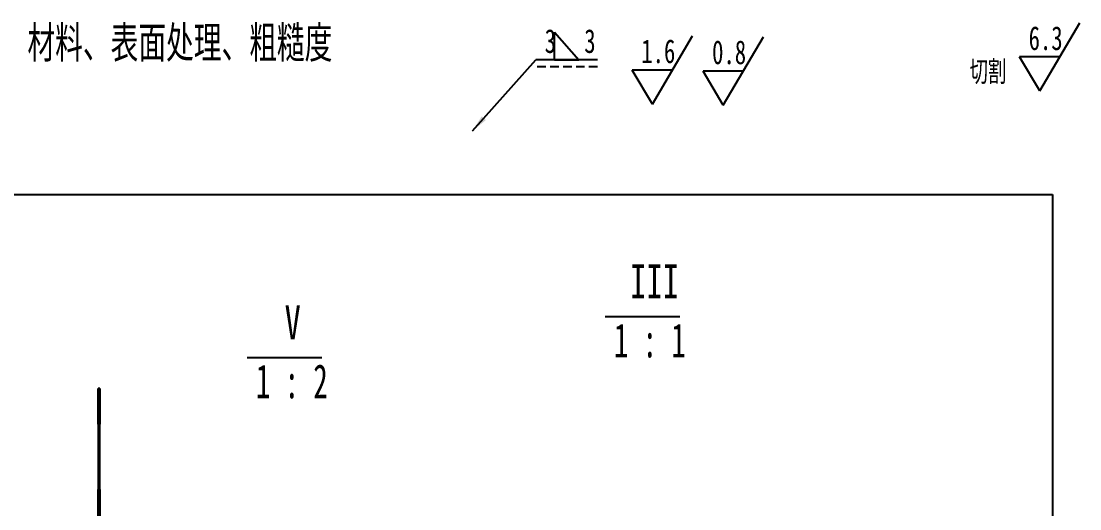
# Model space of a CAD drawing. Extents: x 10 to 515, y -82 to 231.
# Drawn here: x 139.6 to 295.2, y 159.3 to 230.9 of the extents above; entities that cross this region are included whole.
import ezdxf

# ---------------------------------------------------------------- set-up
doc = ezdxf.new("R2010")
doc.units = 0
doc.linetypes.add('SLD-DASHED', pattern=[1.905, 1.27, -0.635])
doc.linetypes.add('SLD-SOLID', pattern=[0])
doc.layers.get('0').update_dxf_attribs({"linetype": 'CONTINUOUS'})
doc.layers.add('FORMAT', color=7, linetype='SLD-SOLID')
doc.layers.add('轮廓实线层', color=7, linetype='SLD-SOLID')
doc.styles.add('SLDTEXTSTYLE0', font='TXT', dxfattribs={"width": 0.7, "bigfont": 'bigfont'})
doc.styles.add('SLDTEXTSTYLE1', font='TXT', dxfattribs={"width": 0.7})
doc.styles.add('SLDTEXTSTYLE27', font='TXT', dxfattribs={"width": 0.62})
doc.dimstyles.new('SLDDIMSTYLE0', dxfattribs={"dimtxt": 0.18, "dimasz": 2.5, "dimexe": 0, "dimexo": 0.0625, "dimgap": 0, "dimtad": 0, "dimtih": 1, "dimtoh": 1, "dimdec": 0, "dimrnd": 1e-09, "dimzin": 0, "dimtxsty": 'STANDARD', "dimsah": 1, "dimcen": 0.09, "dimazin": 3, "dimtfac": 2.5, "dimtdec": 0, "dimtofl": 0, "dimtmove": 0, "dimatfit": 3, "dimtolj": 1, "dimtzin": 0})

# ---------------------------------------------------------------- blocks, each defined once
blk = doc.blocks.new('SW_SFSYMBOL_0')
at = {"layer": 'FORMAT', "color": 0}
for p, q in [((1.63, -5), (7.53, 5)), ((1.63, -5), (-1.32, 0)), ((4.58, 0), (-1.32, 0))]:
    blk.add_line(p, q, dxfattribs=at)
at = {"layer": 'FORMAT', "color": 0, "char_height": 3.5, "attachment_point": 1}
for s, insert, style in [('6.3', (0, 4.51), 'SLDTEXTSTYLE1'), ('切割', (-8.67, -0.49), 'SLDTEXTSTYLE0')]:
    blk.add_mtext(s, dxfattribs=dict(at, insert=insert, style=style))
blk = doc.blocks.new('SW_SFSYMBOL_1')
at = {"layer": 'FORMAT', "color": 0}
for p, q in [((1.63, -5), (7.53, 5)), ((1.63, -5), (-1.32, 0)), ((4.58, 0), (-1.32, 0))]:
    blk.add_line(p, q, dxfattribs=at)
at = {"layer": 'FORMAT', "color": 0, "insert": (0, 4.51), "char_height": 3.5, "attachment_point": 1, "style": 'SLDTEXTSTYLE1'}
blk.add_mtext('0.8', dxfattribs=at)
blk = doc.blocks.new('SW_SFSYMBOL_2')
at = {"layer": 'FORMAT', "color": 0}
for p, q in [((1.63, -5), (7.53, 5)), ((1.63, -5), (-1.32, 0)), ((4.58, 0), (-1.32, 0))]:
    blk.add_line(p, q, dxfattribs=at)
at = {"layer": 'FORMAT', "color": 0, "insert": (0, 4.51), "char_height": 3.5, "attachment_point": 1, "style": 'SLDTEXTSTYLE1'}
blk.add_mtext('1.6', dxfattribs=at)
blk = doc.blocks.new('SW_SYMBOL_WELD_FILL')
at = {"layer": 'FORMAT', "color": 0}
for p, q in [((100, 0), (100, 900)), ((100, 900), (900, 0)), ((100, 0), (900, 0))]:
    blk.add_line(p, q, dxfattribs=at)
blk = doc.blocks.new('SW_WELDSYMBOL_0')
at = {"layer": 'FORMAT', "color": 0}
blk.add_line((9.09, 0), (0, 0), dxfattribs=at)
at = {"layer": 'FORMAT', "color": 0, "linetype": 'SLD-DASHED'}
blk.add_line((9.09, -1), (0, -1), dxfattribs=at)
at = {"layer": 'FORMAT', "color": 0, "xscale": 0.004511737089201878, "yscale": 0.004511737089201878, "zscale": 0.004511737089201878}
blk.add_blockref('SW_SYMBOL_WELD_FILL', (2.28, 0), dxfattribs=at)
at = {"layer": 'FORMAT', "color": 0, "char_height": 3.5, "attachment_point": 1, "style": 'SLDTEXTSTYLE1'}
for insert in [(1.31, 4.51), (7.13, 4.51)]:
    blk.add_mtext('3', dxfattribs=dict(at, insert=insert))
blk = doc.blocks.new('SW_NOTE_0_18')
at = {"layer": 'FORMAT', "color": 0}
blk.add_line((-4.44, -1.22), (6.52, -1.22), dxfattribs=at)
at = {"layer": 'FORMAT', "color": 0, "char_height": 5, "attachment_point": 2}
for s, insert, style in [('III', (2.81, 6.45), 'SLDTEXTSTYLE1'), ('1 : 1', (2.12, -2.22), 'SLDTEXTSTYLE27')]:
    blk.add_mtext(s, dxfattribs=dict(at, insert=insert, style=style))
blk = doc.blocks.new('SW_NOTE_0_20')
at = {"layer": 'FORMAT', "color": 0}
blk.add_line((-4.42, -1.22), (6.54, -1.22), dxfattribs=at)
at = {"layer": 'FORMAT', "color": 0, "char_height": 5, "attachment_point": 2}
for s, insert, style in [('V', (2.27, 6.45), 'SLDTEXTSTYLE1'), ('1 : 2', (2.14, -2.22), 'SLDTEXTSTYLE27')]:
    blk.add_mtext(s, dxfattribs=dict(at, insert=insert, style=style))

msp = doc.modelspace()

# ---------------------------------------------------------------- linework, layer by layer
at = {"color": 7, "linetype": 'SLD-SOLID'}
for p, q in [((151.178642, 177.005221), (150.928642, 177.005221)), ((150.928642, 176.639104), (150.928642, 177.005221)), ((151.178642, 176.639104), (150.928642, 176.639104)), ((150.928642, 175.951583), (150.928642, 176.639104)), ((150.928642, 175.951583), (151.178642, 175.951583)), ((150.928642, 175.25196), (150.928642, 175.951583)), ((151.178642, 177.005221), (151.178642, 176.639104)), ((151.178642, 176.639104), (151.178642, 175.951583)), ((151.178642, 175.951583), (151.178642, 175.25196)), ((151.178642, 175.25196), (150.928642, 175.25196)), ((150.928642, 175.181998), (150.928642, 175.25196)), ((151.178642, 175.181998), (150.928642, 175.181998)), ((150.928642, 171.953444), (150.928642, 175.181998)), ((151.178642, 175.25196), (151.178642, 175.181998)), ((151.178642, 175.181998), (151.178642, 171.953444)), ((150.928642, 171.953444), (151.178642, 171.953444)), ((150.928642, 171.776668), (150.928642, 171.953444)), ((151.178642, 171.776668), (150.928642, 171.776668)), ((150.928642, 171.776668), (150.928642, 162.183522)), ((151.178642, 171.953444), (151.178642, 171.776668)), ((151.178642, 162.183522), (151.178642, 171.776668)), ((150.928642, 162.183522), (151.178642, 162.183522)), ((150.928642, 160.415755), (150.928642, 162.183522)), ((151.178642, 162.183522), (151.178642, 160.415755)), ((151.178642, 160.415755), (150.928642, 160.415755)), ((150.928642, 159.764104), (150.928642, 160.415755)), ((151.178642, 160.415755), (151.178642, 159.764104)), ((150.928642, 157.996337), (150.928642, 159.764104)), ((151.178642, 159.764104), (150.928642, 159.764104)), ((151.178642, 159.764104), (151.178642, 157.996337))]:
    msp.add_line(p, q, dxfattribs=at)
at = {"layer": '轮廓实线层'}
for p, q in [((14.185568, 205.450845), (291.185568, 205.450845)), ((291.185568, 205.450845), (291.185568, 5.450845))]:
    msp.add_line(p, q, dxfattribs=at)

# ---------------------------------------------------------------- block references
at = {"layer": 'FORMAT'}
for name, p in [('SW_SFSYMBOL_0', (287.684263, 225.664352)), ('SW_WELDSYMBOL_0', (215.249955, 225.233967)), ('SW_SFSYMBOL_2', (230.760623, 223.742206)), ('SW_SFSYMBOL_1', (241.166015, 223.592734)), ('SW_NOTE_0_18', (229.891016, 188.774707)), ('SW_NOTE_0_20', (177.258357, 182.773209))]:
    msp.add_blockref(name, p, dxfattribs=at)

# ---------------------------------------------------------------- texts
at = {"layer": 'FORMAT', "insert": (120.170097, 230.256535), "char_height": 5.29166667, "attachment_point": 2, "style": 'SLDTEXTSTYLE0'}
msp.add_mtext('自审项：尺寸、公差（形位公差）、技术要求、材料、表面处理、粗糙度', dxfattribs=at)

# ---------------------------------------------------------------- leaders
at = {"layer": 'FORMAT'}
msp.add_leader([(205.943971, 214.799073), (215.249955, 225.233967)], dimstyle='SLDDIMSTYLE0', dxfattribs=at)

doc.saveas('drawing.dxf')
